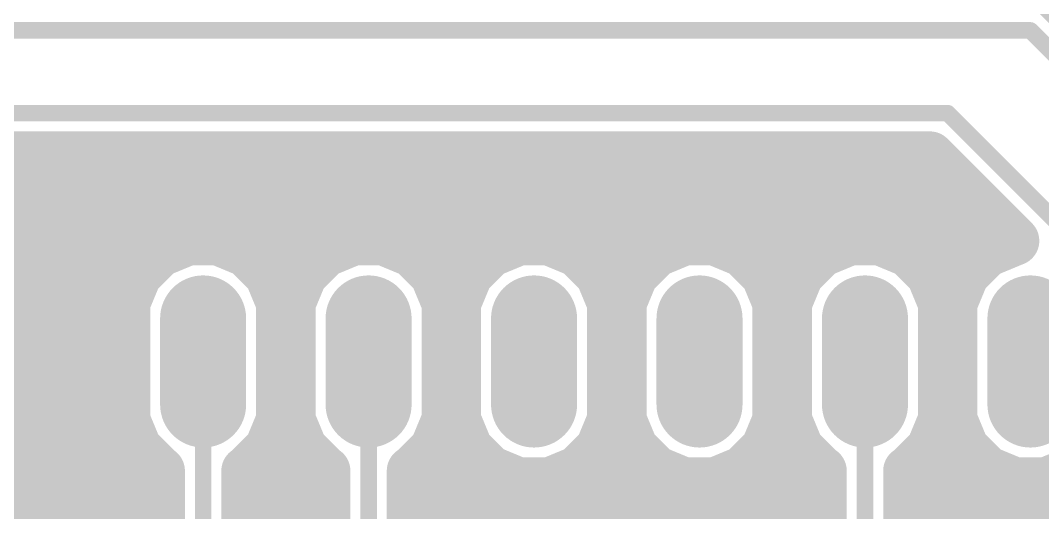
# Model space of a CAD drawing. Extents: x 1 to 64.7, y 1 to 39.6.
# Drawn here: x 40.38 to 56.07, y 15.46 to 23.01 of the extents above; entities that cross this region are included whole.
import ezdxf

# ---------------------------------------------------------------- set-up
doc = ezdxf.new("R2010")
doc.units = 0
doc.layers.add('16', color=175, linetype='CONTINUOUS')
doc.layers.add('17', color=82, linetype='CONTINUOUS')

# ---------------------------------------------------------------- blocks, each defined once
blk = doc.blocks.new('LONGP100')
at = {"const_width": 1}
blk.add_lwpolyline([(-0.5, 0), (0.5, 0)], dxfattribs=at)
at = {"const_width": 0.5}
for points in [[(-0.5, 0.25, 1), (-0.5, -0.25)], [(0.5, -0.25, 1), (0.5, 0.25)]]:
    blk.add_lwpolyline(points, format="xyb", dxfattribs=at)

msp = doc.modelspace()

# ---------------------------------------------------------------- linework, layer by layer
at = {"layer": '16'}
for points, const_width in [([(60.0641, 19.6099), (56.2541, 23.4199)], 0.762), ([(36.83, 22.86), (55.88, 22.86)], 0.254), ([(55.88, 22.86), (59.69, 19.05)], 0.254), ([(35.56, 21.59), (54.61, 21.59)], 0.254), ([(54.61, 21.59), (58.42, 17.78)], 0.254), ([(37.084, 20.9296), (54.3365, 20.9296)], 0.762), ([(54.3365, 20.9296), (55.635, 19.6311)], 0.762), ([(37.5099, 20.574), (54.6921, 20.574)], 0.762), ([(38.2719, 19.812), (55.4541, 19.812)], 0.762), ([(42.9425, 19.6342), (42.5038, 19.4525)], 0.762), ([(43.4175, 19.6342), (42.9425, 19.6342)], 0.762), ([(43.8562, 19.4525), (43.4175, 19.6342)], 0.762), ([(45.4825, 19.6342), (45.0438, 19.4525)], 0.762), ([(45.9575, 19.6342), (45.4825, 19.6342)], 0.762), ([(46.3962, 19.4525), (45.9575, 19.6342)], 0.762), ([(48.0225, 19.6342), (47.5838, 19.4525)], 0.762), ([(48.4975, 19.6342), (48.0225, 19.6342)], 0.762), ([(48.9362, 19.4525), (48.4975, 19.6342)], 0.762), ([(50.5625, 19.6342), (50.1238, 19.4525)], 0.762), ([(51.0375, 19.6342), (50.5625, 19.6342)], 0.762), ([(51.4762, 19.4525), (51.0375, 19.6342)], 0.762), ([(53.1025, 19.6342), (52.6638, 19.4525)], 0.762), ([(53.5775, 19.6342), (53.1025, 19.6342)], 0.762), ([(54.0162, 19.4525), (53.5775, 19.6342)], 0.762), ([(55.635, 19.6311), (55.2038, 19.4525)], 0.762), ([(42.5038, 19.4525), (42.1679, 19.1166)], 0.762), ([(44.1921, 19.1166), (43.8562, 19.4525)], 0.762), ([(45.0438, 19.4525), (44.7079, 19.1166)], 0.762), ([(46.7321, 19.1166), (46.3962, 19.4525)], 0.762), ([(47.5838, 19.4525), (47.2479, 19.1166)], 0.762), ([(49.2721, 19.1166), (48.9362, 19.4525)], 0.762), ([(50.1238, 19.4525), (49.7879, 19.1166)], 0.762), ([(51.8121, 19.1166), (51.4762, 19.4525)], 0.762), ([(52.6638, 19.4525), (52.3279, 19.1166)], 0.762), ([(54.3521, 19.1166), (54.0162, 19.4525)], 0.762), ([(55.2038, 19.4525), (54.8679, 19.1166)], 0.762), ([(42.1679, 19.1166), (41.9862, 18.6779)], 0.762), ([(44.3738, 18.6779), (44.1921, 19.1166)], 0.762), ([(44.7079, 19.1166), (44.5262, 18.6779)], 0.762), ([(46.9138, 18.6779), (46.7321, 19.1166)], 0.762), ([(47.2479, 19.1166), (47.0662, 18.6779)], 0.762), ([(49.4538, 18.6779), (49.2721, 19.1166)], 0.762), ([(49.7879, 19.1166), (49.6062, 18.6779)], 0.762), ([(51.9938, 18.6779), (51.8121, 19.1166)], 0.762), ([(52.3279, 19.1166), (52.1462, 18.6779)], 0.762), ([(54.5338, 18.6779), (54.3521, 19.1166)], 0.762), ([(54.8679, 19.1166), (54.6862, 18.6779)], 0.762), ([(39.1397, 19.05), (42.1403, 19.05)], 0.762), ([(44.2197, 19.05), (44.6803, 19.05)], 0.762), ([(46.7597, 19.05), (47.2203, 19.05)], 0.762), ([(49.2997, 19.05), (49.7603, 19.05)], 0.762), ([(51.8397, 19.05), (52.3003, 19.05)], 0.762), ([(54.3797, 19.05), (54.8403, 19.05)], 0.762), ([(41.9862, 18.6779), (41.9862, 16.8821)], 0.762), ([(44.3738, 16.8821), (44.3738, 18.6779)], 0.762), ([(44.5262, 18.6779), (44.5262, 16.8821)], 0.762), ([(46.9138, 16.8821), (46.9138, 18.6779)], 0.762), ([(47.0662, 18.6779), (47.0662, 16.8821)], 0.762), ([(49.4538, 16.8821), (49.4538, 18.6779)], 0.762), ([(49.6062, 18.6779), (49.6062, 16.8821)], 0.762), ([(51.9938, 16.8821), (51.9938, 18.6779)], 0.762), ([(52.1462, 18.6779), (52.1462, 16.8821)], 0.762), ([(54.5338, 16.8821), (54.5338, 18.6779)], 0.762), ([(54.6862, 18.6779), (54.6862, 16.8821)], 0.762), ([(39.2938, 18.288), (41.9862, 18.288)], 0.762), ([(44.3738, 18.288), (44.5262, 18.288)], 0.762), ([(46.9138, 18.288), (47.0662, 18.288)], 0.762), ([(49.4538, 18.288), (49.6062, 18.288)], 0.762), ([(51.9938, 18.288), (52.1462, 18.288)], 0.762), ([(54.5338, 18.288), (54.6862, 18.288)], 0.762), ([(39.2938, 17.526), (41.9862, 17.526)], 0.762), ([(43.18, 17.78), (43.18, 13.97)], 0.254), ([(44.3738, 17.526), (44.5262, 17.526)], 0.762), ([(45.72, 17.78), (45.72, 13.97)], 0.254), ([(46.9138, 17.526), (47.0662, 17.526)], 0.762), ([(49.4538, 17.526), (49.6062, 17.526)], 0.762), ([(51.9938, 17.526), (52.1462, 17.526)], 0.762), ([(53.34, 17.78), (53.34, 11.8618)], 0.254), ([(54.5338, 17.526), (54.6862, 17.526)], 0.762), ([(41.9862, 16.8821), (42.1679, 16.4434)], 0.762), ([(44.1921, 16.4434), (44.3738, 16.8821)], 0.762), ([(44.5262, 16.8821), (44.7079, 16.4434)], 0.762), ([(46.7321, 16.4434), (46.9138, 16.8821)], 0.762), ([(47.0662, 16.8821), (47.2479, 16.4434)], 0.762), ([(49.2721, 16.4434), (49.4538, 16.8821)], 0.762), ([(49.6062, 16.8821), (49.7879, 16.4434)], 0.762), ([(51.8121, 16.4434), (51.9938, 16.8821)], 0.762), ([(52.1462, 16.8821), (52.3279, 16.4434)], 0.762), ([(54.3521, 16.4434), (54.5338, 16.8821)], 0.762), ([(54.6862, 16.8821), (54.8679, 16.4434)], 0.762), ([(39.2449, 16.764), (42.0351, 16.764)], 0.762), ([(44.3249, 16.764), (44.5751, 16.764)], 0.762), ([(46.8649, 16.764), (47.1151, 16.764)], 0.762), ([(49.4049, 16.764), (49.6551, 16.764)], 0.762), ([(51.9449, 16.764), (52.1951, 16.764)], 0.762), ([(54.4849, 16.764), (54.7351, 16.764)], 0.762), ([(42.1679, 16.4434), (42.5038, 16.1075)], 0.762), ([(43.8562, 16.1075), (44.1921, 16.4434)], 0.762), ([(44.7079, 16.4434), (45.0438, 16.1075)], 0.762), ([(46.3962, 16.1075), (46.7321, 16.4434)], 0.762), ([(47.2479, 16.4434), (47.5838, 16.1075)], 0.762), ([(48.9362, 16.1075), (49.2721, 16.4434)], 0.762), ([(49.7879, 16.4434), (50.1238, 16.1075)], 0.762), ([(51.4762, 16.1075), (51.8121, 16.4434)], 0.762), ([(52.3279, 16.4434), (52.6638, 16.1075)], 0.762), ([(54.0162, 16.1075), (54.3521, 16.4434)], 0.762), ([(54.8679, 16.4434), (55.2038, 16.1075)], 0.762), ([(42.5038, 16.1075), (42.5196, 16.101)], 0.762), ([(42.5196, 16.101), (42.5196, 14.9979)], 0.762), ([(43.8404, 16.101), (43.8562, 16.1075)], 0.762), ([(43.8404, 14.9979), (43.8404, 16.101)], 0.762), ([(45.0438, 16.1075), (45.0596, 16.101)], 0.762), ([(45.0596, 16.101), (45.0596, 14.9979)], 0.762), ([(46.3804, 16.101), (46.3962, 16.1075)], 0.762), ([(46.3804, 14.9979), (46.3804, 16.101)], 0.762), ([(47.5838, 16.1075), (48.0225, 15.9258)], 0.762), ([(48.4975, 15.9258), (48.9362, 16.1075)], 0.762), ([(50.1238, 16.1075), (50.5625, 15.9258)], 0.762), ([(51.0375, 15.9258), (51.4762, 16.1075)], 0.762), ([(52.6638, 16.1075), (52.6796, 16.101)], 0.762), ([(52.6796, 16.101), (52.6796, 12.8986)], 0.762), ([(54.0004, 16.101), (54.0162, 16.1075)], 0.762), ([(54.0004, 11.7304), (54.0004, 16.101)], 0.762), ([(55.2038, 16.1075), (55.6425, 15.9258)], 0.762), ([(56.1175, 15.9258), (56.5562, 16.1075)], 0.762), ([(38.5259, 16.002), (42.5196, 16.002)], 0.762), ([(43.8404, 16.002), (45.0596, 16.002)], 0.762), ([(46.3804, 16.002), (47.8386, 16.002)], 0.762), ([(48.6814, 16.002), (50.3786, 16.002)], 0.762), ([(51.2214, 16.002), (52.6796, 16.002)], 0.762), ([(54.0004, 16.002), (55.4586, 16.002)], 0.762), ([(56.3014, 16.002), (57.7596, 16.002)], 0.762), ([(48.0225, 15.9258), (48.4975, 15.9258)], 0.762), ([(50.5625, 15.9258), (51.0375, 15.9258)], 0.762), ([(55.6425, 15.9258), (56.1175, 15.9258)], 0.762), ([(37.7639, 15.24), (42.5196, 15.24)], 0.762), ([(43.8404, 15.24), (45.0596, 15.24)], 0.762), ([(46.3804, 15.24), (52.6796, 15.24)], 0.762), ([(54.0004, 15.24), (57.7596, 15.24)], 0.762)]:
    msp.add_lwpolyline(points, dxfattribs=dict(at, const_width=const_width))
for points, const_width in [([(55.9249, 22.9049, 1), (55.8351, 22.8151)], 0.127), ([(55.88, 22.7965, 1), (55.88, 22.9235)], 0.127), ([(54.6549, 21.6349, 1), (54.5651, 21.5451)], 0.127), ([(54.61, 21.5265, 1), (54.61, 21.6535)], 0.127), ([(54.4712, 21.0643, 1), (54.2017, 20.7949)], 0.381), ([(54.3365, 20.7391, 1), (54.3365, 21.1201)], 0.381), ([(54.6921, 20.3835, 1), (54.6921, 20.7645)], 0.381), ([(55.4541, 19.6215, 1), (55.4541, 20.0025)], 0.381), ([(42.9425, 19.8247, 1), (42.9425, 19.4437)], 0.381), ([(43.0154, 19.4582, 1), (42.8696, 19.8102)], 0.381), ([(43.4904, 19.8102, 1), (43.3446, 19.4582)], 0.381), ([(43.4175, 19.4437, 1), (43.4175, 19.8247)], 0.381), ([(45.4825, 19.8247, 1), (45.4825, 19.4437)], 0.381), ([(45.5554, 19.4582, 1), (45.4096, 19.8102)], 0.381), ([(46.0304, 19.8102, 1), (45.8846, 19.4582)], 0.381), ([(45.9575, 19.4437, 1), (45.9575, 19.8247)], 0.381), ([(48.0225, 19.8247, 1), (48.0225, 19.4437)], 0.381), ([(48.0954, 19.4582, 1), (47.9496, 19.8102)], 0.381), ([(48.5704, 19.8102, 1), (48.4246, 19.4582)], 0.381), ([(48.4975, 19.4437, 1), (48.4975, 19.8247)], 0.381), ([(50.5625, 19.8247, 1), (50.5625, 19.4437)], 0.381), ([(50.6354, 19.4582, 1), (50.4896, 19.8102)], 0.381), ([(51.1104, 19.8102, 1), (50.9646, 19.4582)], 0.381), ([(51.0375, 19.4437, 1), (51.0375, 19.8247)], 0.381), ([(53.1025, 19.8247, 1), (53.1025, 19.4437)], 0.381), ([(53.1754, 19.4582, 1), (53.0296, 19.8102)], 0.381), ([(53.6504, 19.8102, 1), (53.5046, 19.4582)], 0.381), ([(53.5775, 19.4437, 1), (53.5775, 19.8247)], 0.381), ([(55.5003, 19.4964, 1), (55.7697, 19.7658)], 0.381), ([(55.7079, 19.4551, 1), (55.5621, 19.8071)], 0.381), ([(42.4309, 19.6285, 1), (42.5767, 19.2765)], 0.381), ([(42.6385, 19.3177, 1), (42.3691, 19.5872)], 0.381), ([(43.9909, 19.5872, 1), (43.7215, 19.3177)], 0.381), ([(43.7833, 19.2765, 1), (43.9291, 19.6285)], 0.381), ([(44.9709, 19.6285, 1), (45.1167, 19.2765)], 0.381), ([(45.1785, 19.3177, 1), (44.9091, 19.5872)], 0.381), ([(46.5309, 19.5872, 1), (46.2615, 19.3177)], 0.381), ([(46.3233, 19.2765, 1), (46.4691, 19.6285)], 0.381), ([(47.5109, 19.6285, 1), (47.6567, 19.2765)], 0.381), ([(47.7185, 19.3177, 1), (47.4491, 19.5872)], 0.381), ([(49.0709, 19.5872, 1), (48.8015, 19.3177)], 0.381), ([(48.8633, 19.2765, 1), (49.0091, 19.6285)], 0.381), ([(50.0509, 19.6285, 1), (50.1967, 19.2765)], 0.381), ([(50.2585, 19.3177, 1), (49.9891, 19.5872)], 0.381), ([(51.6109, 19.5872, 1), (51.3415, 19.3177)], 0.381), ([(51.4033, 19.2765, 1), (51.5491, 19.6285)], 0.381), ([(52.5909, 19.6285, 1), (52.7367, 19.2765)], 0.381), ([(52.7985, 19.3177, 1), (52.5291, 19.5872)], 0.381), ([(54.1509, 19.5872, 1), (53.8815, 19.3177)], 0.381), ([(53.9433, 19.2765, 1), (54.0891, 19.6285)], 0.381), ([(55.1309, 19.6285, 1), (55.2767, 19.2765)], 0.381), ([(55.3385, 19.3177, 1), (55.0691, 19.5872)], 0.381), ([(42.3439, 19.0437, 1), (41.9919, 19.1895)], 0.381), ([(44.3681, 19.1895, 1), (44.0161, 19.0437)], 0.381), ([(44.8839, 19.0437, 1), (44.5319, 19.1895)], 0.381), ([(46.9081, 19.1895, 1), (46.5561, 19.0437)], 0.381), ([(47.4239, 19.0437, 1), (47.0719, 19.1895)], 0.381), ([(49.4481, 19.1895, 1), (49.0961, 19.0437)], 0.381), ([(49.9639, 19.0437, 1), (49.6119, 19.1895)], 0.381), ([(51.9881, 19.1895, 1), (51.6361, 19.0437)], 0.381), ([(52.5039, 19.0437, 1), (52.1519, 19.1895)], 0.381), ([(54.5281, 19.1895, 1), (54.1761, 19.0437)], 0.381), ([(55.0439, 19.0437, 1), (54.6919, 19.1895)], 0.381), ([(42.0332, 19.2513, 1), (42.3026, 18.9819)], 0.381), ([(42.1403, 18.8595, 1), (42.1403, 19.2405)], 0.381), ([(44.2197, 19.2405, 1), (44.2197, 18.8595)], 0.381), ([(44.0573, 18.9819, 1), (44.3268, 19.2513)], 0.381), ([(44.5732, 19.2513, 1), (44.8426, 18.9819)], 0.381), ([(44.6803, 18.8595, 1), (44.6803, 19.2405)], 0.381), ([(46.7597, 19.2405, 1), (46.7597, 18.8595)], 0.381), ([(46.5973, 18.9819, 1), (46.8668, 19.2513)], 0.381), ([(47.1132, 19.2513, 1), (47.3826, 18.9819)], 0.381), ([(47.2203, 18.8595, 1), (47.2203, 19.2405)], 0.381), ([(49.2997, 19.2405, 1), (49.2997, 18.8595)], 0.381), ([(49.1373, 18.9819, 1), (49.4068, 19.2513)], 0.381), ([(49.6532, 19.2513, 1), (49.9226, 18.9819)], 0.381), ([(49.7603, 18.8595, 1), (49.7603, 19.2405)], 0.381), ([(51.8397, 19.2405, 1), (51.8397, 18.8595)], 0.381), ([(51.6773, 18.9819, 1), (51.9468, 19.2513)], 0.381), ([(52.1932, 19.2513, 1), (52.4626, 18.9819)], 0.381), ([(52.3003, 18.8595, 1), (52.3003, 19.2405)], 0.381), ([(54.3797, 19.2405, 1), (54.3797, 18.8595)], 0.381), ([(54.2173, 18.9819, 1), (54.4868, 19.2513)], 0.381), ([(54.7332, 19.2513, 1), (55.0026, 18.9819)], 0.381), ([(54.8403, 18.8595, 1), (54.8403, 19.2405)], 0.381), ([(42.1767, 18.6779, 1), (41.7957, 18.6779)], 0.381), ([(44.5643, 18.6779, 1), (44.1833, 18.6779)], 0.381), ([(44.7167, 18.6779, 1), (44.3357, 18.6779)], 0.381), ([(47.1043, 18.6779, 1), (46.7233, 18.6779)], 0.381), ([(47.2567, 18.6779, 1), (46.8757, 18.6779)], 0.381), ([(49.6443, 18.6779, 1), (49.2633, 18.6779)], 0.381), ([(49.7967, 18.6779, 1), (49.4157, 18.6779)], 0.381), ([(52.1843, 18.6779, 1), (51.8033, 18.6779)], 0.381), ([(52.3367, 18.6779, 1), (51.9557, 18.6779)], 0.381), ([(54.7243, 18.6779, 1), (54.3433, 18.6779)], 0.381), ([(54.8767, 18.6779, 1), (54.4957, 18.6779)], 0.381), ([(41.8102, 18.7508, 1), (42.1622, 18.605)], 0.381), ([(44.1978, 18.605, 1), (44.5498, 18.7508)], 0.381), ([(44.3502, 18.7508, 1), (44.7022, 18.605)], 0.381), ([(46.7378, 18.605, 1), (47.0898, 18.7508)], 0.381), ([(46.8902, 18.7508, 1), (47.2422, 18.605)], 0.381), ([(49.2778, 18.605, 1), (49.6298, 18.7508)], 0.381), ([(49.4302, 18.7508, 1), (49.7822, 18.605)], 0.381), ([(51.8178, 18.605, 1), (52.1698, 18.7508)], 0.381), ([(51.9702, 18.7508, 1), (52.3222, 18.605)], 0.381), ([(54.3578, 18.605, 1), (54.7098, 18.7508)], 0.381), ([(54.5102, 18.7508, 1), (54.8622, 18.605)], 0.381), ([(41.9862, 18.0975, 1), (41.9862, 18.4785)], 0.381), ([(44.3738, 18.4785, 1), (44.3738, 18.0975)], 0.381), ([(44.5262, 18.0975, 1), (44.5262, 18.4785)], 0.381), ([(46.9138, 18.4785, 1), (46.9138, 18.0975)], 0.381), ([(47.0662, 18.0975, 1), (47.0662, 18.4785)], 0.381), ([(49.4538, 18.4785, 1), (49.4538, 18.0975)], 0.381), ([(49.6062, 18.0975, 1), (49.6062, 18.4785)], 0.381), ([(51.9938, 18.4785, 1), (51.9938, 18.0975)], 0.381), ([(52.1462, 18.0975, 1), (52.1462, 18.4785)], 0.381), ([(54.5338, 18.4785, 1), (54.5338, 18.0975)], 0.381), ([(54.6862, 18.0975, 1), (54.6862, 18.4785)], 0.381), ([(41.9862, 17.3355, 1), (41.9862, 17.7165)], 0.381), ([(43.2435, 17.78, 1), (43.1165, 17.78)], 0.127), ([(44.3738, 17.7165, 1), (44.3738, 17.3355)], 0.381), ([(44.5262, 17.3355, 1), (44.5262, 17.7165)], 0.381), ([(45.7835, 17.78, 1), (45.6565, 17.78)], 0.127), ([(46.9138, 17.7165, 1), (46.9138, 17.3355)], 0.381), ([(47.0662, 17.3355, 1), (47.0662, 17.7165)], 0.381), ([(49.4538, 17.7165, 1), (49.4538, 17.3355)], 0.381), ([(49.6062, 17.3355, 1), (49.6062, 17.7165)], 0.381), ([(51.9938, 17.7165, 1), (51.9938, 17.3355)], 0.381), ([(52.1462, 17.3355, 1), (52.1462, 17.7165)], 0.381), ([(53.4035, 17.78, 1), (53.2765, 17.78)], 0.127), ([(54.5338, 17.7165, 1), (54.5338, 17.3355)], 0.381), ([(54.6862, 17.3355, 1), (54.6862, 17.7165)], 0.381), ([(42.1622, 16.955, 1), (41.8102, 16.8092)], 0.381), ([(44.5498, 16.8092, 1), (44.1978, 16.955)], 0.381), ([(44.7022, 16.955, 1), (44.3502, 16.8092)], 0.381), ([(47.0898, 16.8092, 1), (46.7378, 16.955)], 0.381), ([(47.2422, 16.955, 1), (46.8902, 16.8092)], 0.381), ([(49.6298, 16.8092, 1), (49.2778, 16.955)], 0.381), ([(49.7822, 16.955, 1), (49.4302, 16.8092)], 0.381), ([(52.1698, 16.8092, 1), (51.8178, 16.955)], 0.381), ([(52.3222, 16.955, 1), (51.9702, 16.8092)], 0.381), ([(54.7098, 16.8092, 1), (54.3578, 16.955)], 0.381), ([(54.8622, 16.955, 1), (54.5102, 16.8092)], 0.381), ([(42.0351, 16.5735, 1), (42.0351, 16.9545)], 0.381), ([(44.3249, 16.9545, 1), (44.3249, 16.5735)], 0.381), ([(44.5751, 16.5735, 1), (44.5751, 16.9545)], 0.381), ([(46.8649, 16.9545, 1), (46.8649, 16.5735)], 0.381), ([(47.1151, 16.5735, 1), (47.1151, 16.9545)], 0.381), ([(49.4049, 16.9545, 1), (49.4049, 16.5735)], 0.381), ([(49.6551, 16.5735, 1), (49.6551, 16.9545)], 0.381), ([(51.9449, 16.9545, 1), (51.9449, 16.5735)], 0.381), ([(52.1951, 16.5735, 1), (52.1951, 16.9545)], 0.381), ([(54.4849, 16.9545, 1), (54.4849, 16.5735)], 0.381), ([(54.7351, 16.5735, 1), (54.7351, 16.9545)], 0.381), ([(41.7957, 16.8821, 1), (42.1767, 16.8821)], 0.381), ([(44.1833, 16.8821, 1), (44.5643, 16.8821)], 0.381), ([(44.3357, 16.8821, 1), (44.7167, 16.8821)], 0.381), ([(46.7233, 16.8821, 1), (47.1043, 16.8821)], 0.381), ([(46.8757, 16.8821, 1), (47.2567, 16.8821)], 0.381), ([(49.2633, 16.8821, 1), (49.6443, 16.8821)], 0.381), ([(49.4157, 16.8821, 1), (49.7967, 16.8821)], 0.381), ([(51.8033, 16.8821, 1), (52.1843, 16.8821)], 0.381), ([(51.9557, 16.8821, 1), (52.3367, 16.8821)], 0.381), ([(54.3433, 16.8821, 1), (54.7243, 16.8821)], 0.381), ([(54.4957, 16.8821, 1), (54.8767, 16.8821)], 0.381), ([(42.3026, 16.5781, 1), (42.0332, 16.3087)], 0.381), ([(44.3268, 16.3087, 1), (44.0573, 16.5781)], 0.381), ([(44.8426, 16.5781, 1), (44.5732, 16.3087)], 0.381), ([(46.8668, 16.3087, 1), (46.5973, 16.5781)], 0.381), ([(47.3826, 16.5781, 1), (47.1132, 16.3087)], 0.381), ([(49.4068, 16.3087, 1), (49.1373, 16.5781)], 0.381), ([(49.9226, 16.5781, 1), (49.6532, 16.3087)], 0.381), ([(51.9468, 16.3087, 1), (51.6773, 16.5781)], 0.381), ([(52.4626, 16.5781, 1), (52.1932, 16.3087)], 0.381), ([(54.4868, 16.3087, 1), (54.2173, 16.5781)], 0.381), ([(55.0026, 16.5781, 1), (54.7332, 16.3087)], 0.381), ([(41.9919, 16.3705, 1), (42.3439, 16.5163)], 0.381), ([(44.0161, 16.5163, 1), (44.3681, 16.3705)], 0.381), ([(44.5319, 16.3705, 1), (44.8839, 16.5163)], 0.381), ([(46.5561, 16.5163, 1), (46.9081, 16.3705)], 0.381), ([(47.0719, 16.3705, 1), (47.4239, 16.5163)], 0.381), ([(49.0961, 16.5163, 1), (49.4481, 16.3705)], 0.381), ([(49.6119, 16.3705, 1), (49.9639, 16.5163)], 0.381), ([(51.6361, 16.5163, 1), (51.9881, 16.3705)], 0.381), ([(52.1519, 16.3705, 1), (52.5039, 16.5163)], 0.381), ([(54.1761, 16.5163, 1), (54.5281, 16.3705)], 0.381), ([(54.6919, 16.3705, 1), (55.0439, 16.5163)], 0.381), ([(42.5766, 16.2836, 1), (42.4309, 15.9315)], 0.381), ([(42.7101, 16.101, 1), (42.3291, 16.101)], 0.381), ([(44.0309, 16.101, 1), (43.6499, 16.101)], 0.381), ([(43.9291, 15.9315, 1), (43.7834, 16.2836)], 0.381), ([(45.1166, 16.2836, 1), (44.9709, 15.9315)], 0.381), ([(45.2501, 16.101, 1), (44.8691, 16.101)], 0.381), ([(46.5709, 16.101, 1), (46.1899, 16.101)], 0.381), ([(46.4691, 15.9315, 1), (46.3234, 16.2836)], 0.381), ([(47.6567, 16.2835, 1), (47.5109, 15.9315)], 0.381), ([(49.0091, 15.9315, 1), (48.8633, 16.2835)], 0.381), ([(50.1967, 16.2835, 1), (50.0509, 15.9315)], 0.381), ([(51.5491, 15.9315, 1), (51.4033, 16.2835)], 0.381), ([(52.7366, 16.2836, 1), (52.5909, 15.9315)], 0.381), ([(52.8701, 16.101, 1), (52.4891, 16.101)], 0.381), ([(54.1909, 16.101, 1), (53.8099, 16.101)], 0.381), ([(54.0891, 15.9315, 1), (53.9434, 16.2836)], 0.381), ([(55.2767, 16.2835, 1), (55.1309, 15.9315)], 0.381), ([(42.3691, 15.9728, 1), (42.6385, 16.2422)], 0.381), ([(42.4467, 15.925, 1), (42.5925, 16.277)], 0.381), ([(42.5196, 15.8115, 1), (42.5196, 16.1925)], 0.381), ([(43.7675, 16.277, 1), (43.9133, 15.925)], 0.381), ([(43.8404, 16.1925, 1), (43.8404, 15.8115)], 0.381), ([(43.7215, 16.2422, 1), (43.9909, 15.9728)], 0.381), ([(44.9091, 15.9728, 1), (45.1785, 16.2422)], 0.381), ([(44.9867, 15.925, 1), (45.1325, 16.277)], 0.381), ([(45.0596, 15.8115, 1), (45.0596, 16.1925)], 0.381), ([(46.3075, 16.277, 1), (46.4533, 15.925)], 0.381), ([(46.3804, 16.1925, 1), (46.3804, 15.8115)], 0.381), ([(46.2615, 16.2422, 1), (46.5309, 15.9728)], 0.381), ([(47.4491, 15.9728, 1), (47.7185, 16.2422)], 0.381), ([(47.8386, 15.8115, 1), (47.8386, 16.1925)], 0.381), ([(48.6814, 16.1925, 1), (48.6814, 15.8115)], 0.381), ([(48.8015, 16.2422, 1), (49.0709, 15.9728)], 0.381), ([(49.9891, 15.9728, 1), (50.2585, 16.2422)], 0.381), ([(50.3786, 15.8115, 1), (50.3786, 16.1925)], 0.381), ([(51.2214, 16.1925, 1), (51.2214, 15.8115)], 0.381), ([(51.3415, 16.2422, 1), (51.6109, 15.9728)], 0.381), ([(52.5291, 15.9728, 1), (52.7985, 16.2422)], 0.381), ([(52.6067, 15.925, 1), (52.7525, 16.277)], 0.381), ([(52.6796, 15.8115, 1), (52.6796, 16.1925)], 0.381), ([(53.9275, 16.277, 1), (54.0733, 15.925)], 0.381), ([(54.0004, 16.1925, 1), (54.0004, 15.8115)], 0.381), ([(53.8815, 16.2422, 1), (54.1509, 15.9728)], 0.381), ([(55.0691, 15.9728, 1), (55.3385, 16.2422)], 0.381), ([(55.4586, 15.8115, 1), (55.4586, 16.1925)], 0.381), ([(56.3014, 16.1925, 1), (56.3014, 15.8115)], 0.381), ([(48.0225, 16.1163, 1), (48.0225, 15.7353)], 0.381), ([(47.9496, 15.7498, 1), (48.0954, 16.1018)], 0.381), ([(48.4246, 16.1018, 1), (48.5704, 15.7498)], 0.381), ([(48.4975, 15.7353, 1), (48.4975, 16.1163)], 0.381), ([(50.5625, 16.1163, 1), (50.5625, 15.7353)], 0.381), ([(50.4896, 15.7498, 1), (50.6354, 16.1018)], 0.381), ([(50.9646, 16.1018, 1), (51.1104, 15.7498)], 0.381), ([(51.0375, 15.7353, 1), (51.0375, 16.1163)], 0.381), ([(55.6425, 16.1163, 1), (55.6425, 15.7353)], 0.381), ([(55.5696, 15.7498, 1), (55.7154, 16.1018)], 0.381), ([(56.0446, 16.1018, 1), (56.1904, 15.7498)], 0.381), ([(56.1175, 15.7353, 1), (56.1175, 16.1163)], 0.381), ([(42.5196, 15.0495, 1), (42.5196, 15.4305)], 0.381), ([(43.8404, 15.4305, 1), (43.8404, 15.0495)], 0.381), ([(45.0596, 15.0495, 1), (45.0596, 15.4305)], 0.381), ([(46.3804, 15.4305, 1), (46.3804, 15.0495)], 0.381), ([(52.6796, 15.0495, 1), (52.6796, 15.4305)], 0.381), ([(54.0004, 15.4305, 1), (54.0004, 15.0495)], 0.381)]:
    msp.add_lwpolyline(points, format="xyb", dxfattribs=dict(at, const_width=const_width))

# ---------------------------------------------------------------- block references
at = {"layer": '17', "xscale": 1.3208, "yscale": 1.3208, "rotation": 90}
for p in [(40.64, 17.78), (43.18, 17.78), (45.72, 17.78), (48.26, 17.78), (50.8, 17.78), (53.34, 17.78), (55.88, 17.78)]:
    msp.add_blockref('LONGP100', p, dxfattribs=at)

doc.saveas('drawing.dxf')
